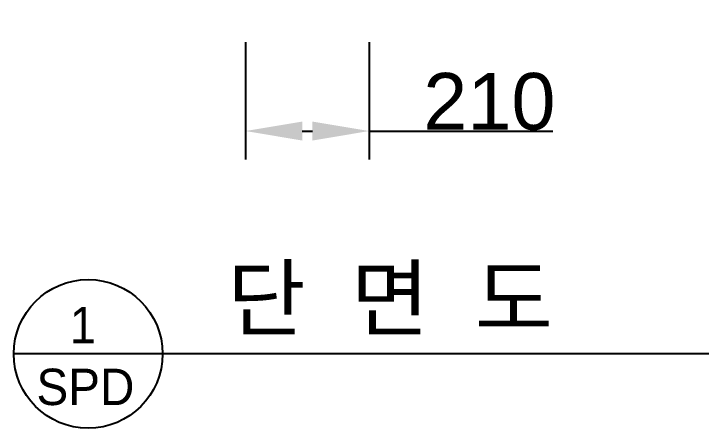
# Model space of a CAD drawing. Header units: millimetres. Extents: x -5505 to 394412, y -8522 to 584759.
# Drawn here: x 261413 to 262624, y 359255 to 359986 of the extents above; entities that cross this region are included whole.
import ezdxf
from ezdxf.enums import TextEntityAlignment as Align

# ---------------------------------------------------------------- set-up
doc = ezdxf.new("R2010")
doc.units = ezdxf.units.MM
doc.layers.add('3', color=3, linetype='Continuous')
doc.styles.get("Standard").update_dxf_attribs({"font": 'arial.ttf'})
doc.styles.add('굴림', font='')
doc.styles.get('굴림').set_extended_font_data('Gulim')
doc.dimstyles.new('ISO-25', dxfattribs={"dimtxt": 2.5, "dimasz": 2.5, "dimexe": 1.25, "dimexo": 0.625, "dimtad": 1, "dimtxsty": 'Standard', "dimcen": 2.5, "dimadec": 0, "dimazin": 0, "dimtfac": 1, "dimtmove": 0, "dimatfit": 3, "dimfxl": 0, "dimarcsym": 0})

# ---------------------------------------------------------------- blocks, each defined once
blk = doc.blocks.new('text side')
blk.add_line((1342.3, 0), (0, 0))
blk.add_circle((131.1, 0), 131.1)
at = {"layer": '3', "style": '굴림'}
blk.add_text('단  면  도 ', height=110, dxfattribs=at).set_placement((376.2, 43.2))
for s, height, p in [('1', 64.2, (121.8, 50.9)), ('SPD', 64.17, (126.3, -58.1))]:
    blk.add_text(s, height=height, dxfattribs=at).set_placement(p, align=Align.MIDDLE_CENTER)
blk = doc.blocks.new('*D195')
at = {"color": 161, "lineweight": -2, "transparency": 16777216}
for p, q in [((-2668, -50), (-2668, -256.9)), ((-2450, -50), (-2450, -256.9)), ((-2568, -206.9), (-2550, -206.9)), ((-2450, -206.9), (-2126.4, -206.9))]:
    blk.add_line(p, q, dxfattribs=at)
at = {"color": 161, "transparency": 16777216}
for points in [[(-2568, -190.2), (-2568, -223.6), (-2668, -206.9)], [(-2550, -190.2), (-2550, -223.6), (-2450, -206.9)]]:
    blk.add_solid(points, dxfattribs=at)
at = {"color": 6, "transparency": 16777216, "insert": (-2238.2, -155.2), "char_height": 100, "attachment_point": 5}
blk.add_mtext('210', dxfattribs=at)
blk = doc.blocks.new('*D196')
at = {"color": 161, "lineweight": -2, "transparency": 16777216}
for p, q in [((-195, -50), (-195, -255.2)), ((0, -50), (0, -255.2)), ((-295, -205.2), (-395, -205.2)), ((-195, -205.2), (0, -205.2)), ((100, -205.2), (413.5, -205.2))]:
    blk.add_line(p, q, dxfattribs=at)
at = {"color": 161, "transparency": 16777216}
for points in [[(-295, -188.5), (-295, -221.9), (-195, -205.2)], [(100, -188.5), (100, -221.9), (0, -205.2)]]:
    blk.add_solid(points, dxfattribs=at)
at = {"color": 6, "transparency": 16777216, "insert": (306.8, -153.5), "char_height": 100, "attachment_point": 5}
blk.add_mtext('195', dxfattribs=at)
blk = doc.blocks.new('c3dim195')
dim = blk.add_linear_dim(base=(-2450, -206.9), p1=(-2668, 0), p2=(-2450, 0), text='210', dimstyle='ISO-25', override={"dimtxt": 100, "dimasz": 100, "dimexe": 50, "dimexo": 50, "dimdec": 0, "dimclrd": 161, "dimclre": 161, "dimclrt": 6})
dim.commit()
dim.dimension.update_dxf_attribs({"geometry": '*D195', "text_midpoint": (-2238.2, -155.2)})
dim = blk.add_linear_dim(base=(0, -205.2), p1=(-195, 0), p2=(0, 0), text='195', dimstyle='ISO-25', override={"dimtxt": 100, "dimasz": 100, "dimexe": 50, "dimexo": 50, "dimdec": 0, "dimclrd": 161, "dimclre": 161, "dimclrt": 6})
dim.commit()
dim.dimension.update_dxf_attribs({"geometry": '*D196', "text_midpoint": (306.8, -205.2), "dimtype": 128})

msp = doc.modelspace()

# ---------------------------------------------------------------- block references
for name, p in [('c3dim195', (264488.914, 359985.986)), ('text side', (261412.543, 359385.986))]:
    msp.add_blockref(name, p)

doc.saveas('drawing.dxf')
